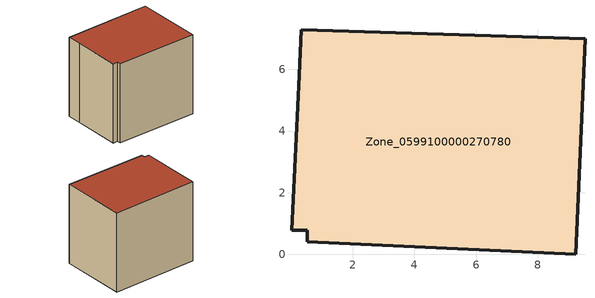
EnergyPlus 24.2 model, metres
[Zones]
Zone_0599100000270780
 floor ground (C_G): 0.02,0.79 0.28,5.81 0.33,7.29 9.53,6.99 9.22,0 0.53,0.42 0.53,0.78 z0
 wall outside (C_F): 9.53,6.99 0.33,7.29 0.28,5.81 0.02,0.79 0.53,0.78 0.53,0.42 9.22,0 9.53,6.99 z0:8.43
 roof outside (C_R): 0.28,5.81 0.02,0.79 0.53,0.78 0.53,0.42 9.22,0 9.53,6.99 0.33,7.29 z8.43
[BUILDING]
Pand.0599100000270780: North Axis=0; Terrain=City; Loads Convergence Tolerance Value=0.04; Temperature Convergence Tolerance Value=0.4; Solar Distribution=FullExterior; Maximum Number of Warmup Days=25; Minimum Number of Warmup Days=1
[Site:Location]
Rotterdam.The.Hague.AP_ZH_NLD Design_Conditions: Latitude=51.96; Longitude=4.45; Time Zone=1; Elevation=-4.5
[SITE:GROUNDTEMPERATURE:BUILDINGSURFACE]
18, 18, 18, 18, 18, 18, 18, 18, 18, 18, 18, 18
[MATERIAL] Thermal Absorptance=0.9; Solar Absorptance=0.7; Visible Absorptance=0.7
Name | Roughness | Thickness | Conductivity | Density | Specific Heat
G.TC.1946-1964 | MediumSmooth | 0.15 | 1 | 540 | 1210
F.TC.1946-1964 | Rough | 0.3 | 0.857143 | 1920 | 840
R.TC.1946-1964 | MediumRough | 0.2 | 0.235294 | 1500 | 1000
[CONSTRUCTION]
C_G: G.TC.1946-1964
C_F: F.TC.1946-1964
C_R: R.TC.1946-1964
[ZONE]
Zone_0599100000270780: Type=1; Multiplier=1; Ceiling Height=Autocalculate; Volume=Autocalculate; Floor Area=autocalculate; Part of Total Floor Area=Yes
[ZONEINFILTRATION:DESIGNFLOWRATE]
Infil_Zone_0599100000270780: Zone or ZoneList or Space or SpaceList=Zone_0599100000270780; Schedule=AlwaysOn; Design Flow Rate Calculation Method=Flow/Area; Flow Rate per Floor Area=0.003; Constant Term Coefficient=1; Temperature Term Coefficient=0; Velocity Term Coefficient=0; Velocity Squared Term Coefficient=0
[HVACTEMPLATE:ZONE:IDEALLOADSAIRSYSTEM]
Zone_0599100000270780: Maximum Heating Supply Air Temperature=50; Minimum Cooling Supply Air Temperature=13; Maximum Heating Supply Air Humidity Ratio=0.0156; Minimum Cooling Supply Air Humidity Ratio=0.0077; Heating Limit=NoLimit; Cooling Limit=NoLimit; Dehumidification Control Type=ConstantSensibleHeatRatio; Cooling Sensible Heat Ratio=0.7; Dehumidification Setpoint=60; Humidification Control Type=None; Humidification Setpoint=30; Outdoor Air Method=None; Outdoor Air Flow Rate per Person=0.00944; Outdoor Air Flow Rate per Zone Floor Area=0; Outdoor Air Flow Rate per Zone=0; Demand Controlled Ventilation Type=None; Outdoor Air Economizer Type=NoEconomizer; Heat Recovery Type=None; Sensible Heat Recovery Effectiveness=0.7; Latent Heat Recovery Effectiveness=0.65
[ZONECONTROL:THERMOSTAT]
ThermostatControl_Zone_0599100000270780: Zone or ZoneList=Zone_0599100000270780; Control Type Schedule=DualSetpointControlType; Control 1=Thermostat_Zone_0599100000270780; Temperature Difference Between Cutout And Setpoint=0
[THERMOSTATSETPOINT:DUALSETPOINT]
Thermostat_Zone_0599100000270780: Heating Setpoint Temperature Schedule=HeatingSetpoint_Zone_0599100000270780; Cooling Setpoint Temperature Schedule=CoolingSetpoint_Zone_0599100000270780
[SCHEDULE:COMPACT]
HeatingSetpoint_Zone_0599100000270780: Through: 12/31, For: AllDays, Until: 24:00, 21
CoolingSetpoint_Zone_0599100000270780: Through: 12/31, For: AllDays, Until: 24:00, 24
DualSetpointControlType: Through: 12/31, For: AllDays, Until: 24:00, 4
AlwaysOn: Through: 12/31, For: AllDays, Until: 24:00, 1
